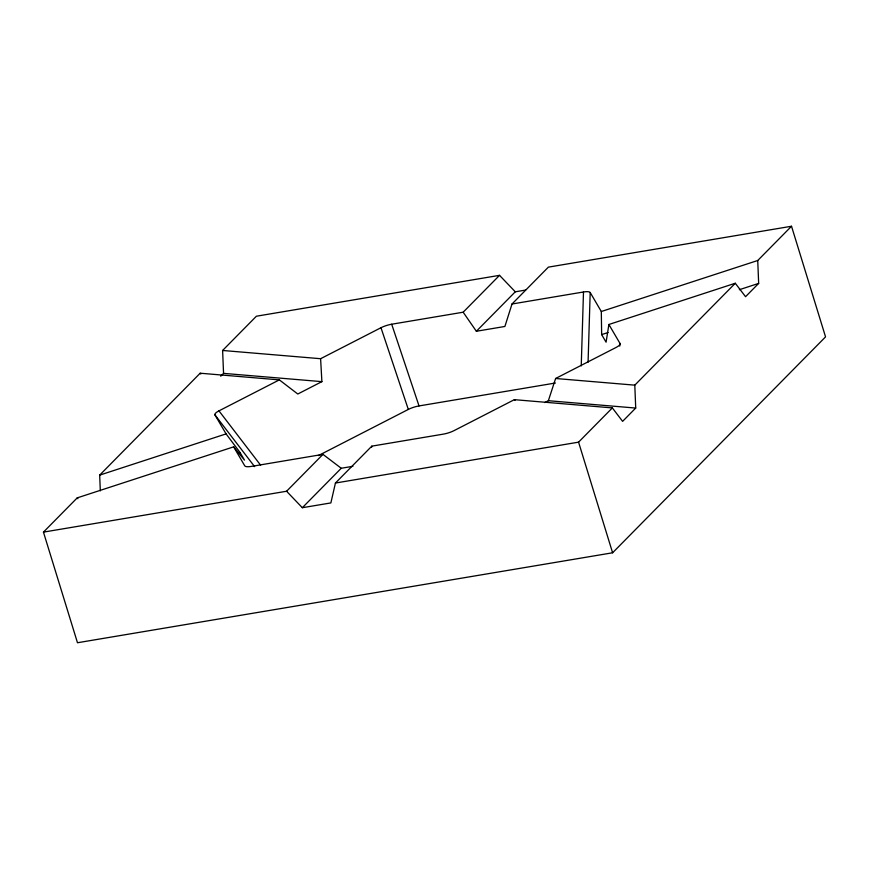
<?xml version="1.0" encoding="UTF-8"?>
<svg xmlns="http://www.w3.org/2000/svg" width="869" height="869" viewBox="0 0 869 869"><rect width="100%" height="100%" fill="white"/><g stroke="black" fill="none" stroke-linecap="round" stroke-linejoin="round"><path stroke-width="1.3" d="M581.242 365.892L583.49 291.984A11.297 3.02 -17.1 0 1 590.214 292.549L601.305 311.515L601.652 334.608L606.084 342.18L608.887 324.485L735.293 283.251L745.548 296.698L758.659 283.403L757.735 260.504L791.518 226.255L825.55 336.879L612.602 552.782L77.482 642.745L43.45 532.121L77.232 497.872L233.663 446.851L244.493 460.114L240.061 452.543L226.081 433.892L214.969 414.926A11.297 3.02 -17.1 0 1 218.966 410.863L279.351 379.883L297.785 394.015L321.888 381.643L320.607 358.712L380.98 327.722A11.297 3.02 -17.1 0 1 391.691 324.224L463.166 312.21L499.534 275.343L515.284 291.799L525.658 290.061M588.074 362.177L590.192 292.549M619.749 346.079L619.999 343.451L608.887 324.485M371.671 447.242L371.802 446.155L443.277 434.142A11.297 3.02 -17.1 0 0 454.009 430.655L514.361 399.664L612.352 407.909L622.606 421.356L635.717 408.061L634.794 385.152L735.293 283.251M371.802 446.155L335.434 483.034L330.872 502.923L302.325 507.713L286.585 491.246L43.45 532.121M791.518 226.255L548.382 267.131L512.004 304.009L504.9 326.462L476.364 331.263L463.166 312.21M544.754 402.564L548.372 400.707L555.617 378.493L615.991 347.502A11.297 3.02 -17.1 0 0 620.01 343.44M100.315 490.866L99.674 475.126L200.174 373.214L279.351 379.883M220.737 376.212L223.55 373.366L222.616 350.468L256.398 316.218L499.534 275.343M286.585 491.246L322.964 454.368L341.245 468.261L352.923 466.295M302.325 507.713L341.245 468.261M476.364 331.263L515.284 291.799M335.434 483.034L578.569 442.158L612.352 407.909M318.402 455.584L408.321 409.429A11.286 3.02 -17.1 0 1 419.043 405.932L555.443 383.012M99.674 475.126L226.081 433.892M601.305 311.515L757.735 260.504M237.498 453.368L240.061 452.543M601.652 334.608L608.094 332.512M739.356 289.703L758.659 283.403M512.004 304.009L583.49 291.984M322.964 454.368L251.478 466.392A11.297 3.02 -17.1 0 1 244.754 465.827L233.663 446.851M222.616 350.468L320.607 358.712M555.617 378.493L634.794 385.152M223.55 373.366L321.888 381.643M548.372 400.707L635.717 408.061M218.977 410.874L260.591 465.154M214.969 414.926L254.606 466.62M200.174 373.214L200.815 374.061M77.232 497.872L77.873 498.719M514.361 399.664L514.98 400.5M391.691 324.235L419.032 405.942M380.98 327.722L408.321 409.429M578.569 442.158L612.602 552.782"/></g></svg>
